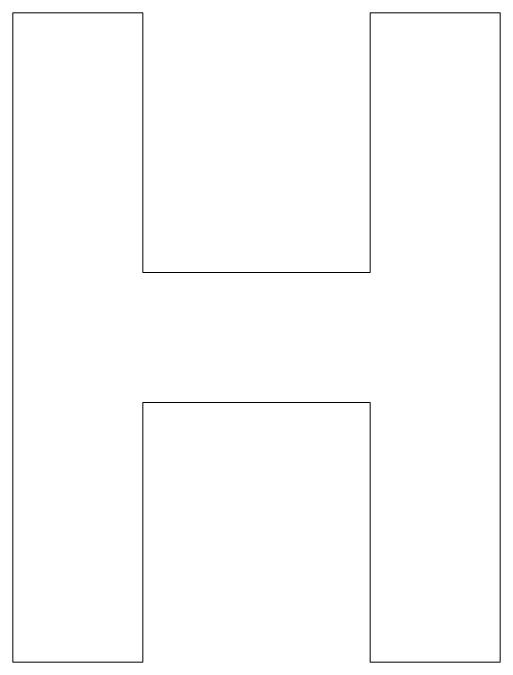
# Model space of a CAD drawing. Extents: x 2510 to 2660, y 706 to 761.
# Drawn here: x 2596.3843 to 2596.6732, y 757.2321 to 757.6174 of the extents above; entities that cross this region are included whole.
import ezdxf

# ---------------------------------------------------------------- set-up
doc = ezdxf.new("R2010")
doc.units = 0
doc.header["$MEASUREMENT"] = 0
doc.layers.add('HANBO', color=7, linetype='CONTINUOUS', lineweight=9)

# ---------------------------------------------------------------- blocks, each defined once
blk = doc.blocks.new('ea')
at = {"layer": 'HANBO', "lineweight": 0}
for points in [[(54.8015, 79.23117), (54.8015, 78.90184)], [(54.86738, 79.23117), (54.8015, 79.23117)], [(54.86738, 79.09942), (54.86738, 79.23117)], [(55.04847, 79.23117), (55.04847, 78.90184), (54.98265, 78.90184)], [(54.98265, 79.09942), (54.98265, 79.23117), (55.04847, 79.23117)], [(54.86738, 79.09942), (54.98265, 79.09942)], [(54.8015, 78.90184), (54.86738, 78.90184), (54.86738, 79.0336), (54.98265, 79.0336)], [(54.98265, 79.0336), (54.98265, 78.90184)]]:
    blk.add_lwpolyline(points, dxfattribs=at)

msp = doc.modelspace()

# ---------------------------------------------------------------- block references
at = {"layer": 'HANBO', "color": 3, "xscale": 1.170012581337759, "yscale": 1.170012581337759, "zscale": 1.170012581337759}
msp.add_blockref('ea', (2532.26584, 664.91596), dxfattribs=at)

doc.saveas('drawing.dxf')
